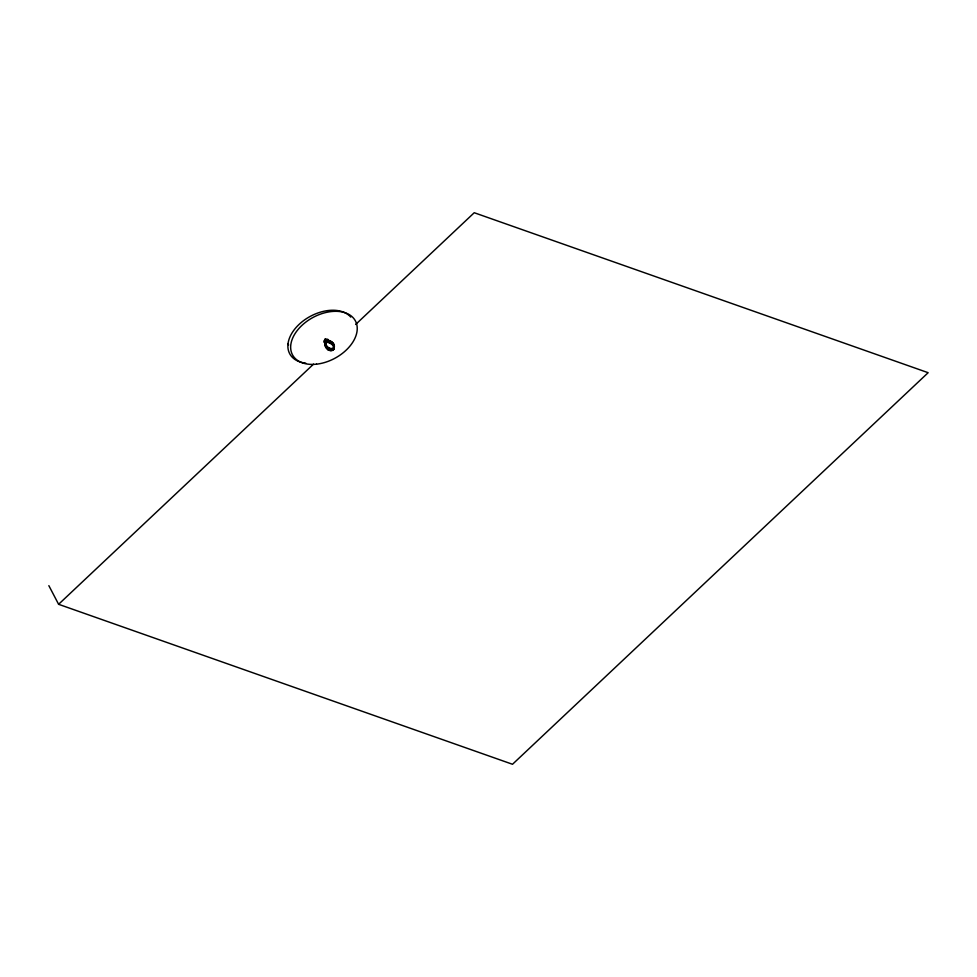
<?xml version="1.0" encoding="UTF-8"?>
<svg xmlns="http://www.w3.org/2000/svg" width="977" height="977" viewBox="0 0 977 977"><rect width="100%" height="100%" fill="white"/><g stroke="black" fill="none" stroke-linecap="round" stroke-linejoin="round"><path stroke-width="1.47" d="M325.451 342.451L325.781 340.546M325.683 341.999L326.025 340.094L328.15 340.204A7.95 5.386 9.9 0 1 334.378 346.334L333.719 349.461A3.529 2.394 9.9 0 1 328.113 349.778L327.625 349.424A9.855 6.68 9.9 0 1 325.28 342.78L325.683 341.999L327.82 342.109A7.95 5.386 9.9 0 1 334.049 348.239L333.878 349.119M325.878 342.133L326.208 340.228L328.101 340.35A7.718 5.227 9.9 0 1 334.146 346.298L333.499 349.375A3.297 2.235 9.9 0 1 328.272 349.668L327.796 349.326A9.623 6.521 9.9 0 1 325.5 342.842L327.771 342.268A7.718 5.227 9.9 0 1 333.816 348.215L333.645 349.058M326.44 341.865L326.77 339.959M326.477 342.035L326.807 340.118M327.6 342.072L327.942 340.167M328.113 349.778L327.954 347.519A9.855 6.68 9.9 0 1 325.61 340.875L326.025 340.094M328.272 349.668L328.125 347.421A9.623 6.521 9.9 0 1 325.842 340.936L326.208 340.228M333.987 347.153L333.829 347.47A3.297 2.235 9.9 0 1 328.602 347.763M334.207 347.214L334.049 347.543A3.529 2.394 9.9 0 1 328.443 347.873M48.85 585.65L58.608 604.299L313.532 364.14M355.64 324.462L474.236 212.73L928.15 372.701L512.51 764.27L58.608 604.299M288.02 343.867L288.63 345.003M305.74 363.151A35.734 23.155 -28.5 0 1 296.19 327.368A35.734 23.155 -28.5 0 1 348.484 314.936M349.29 315.608A35.734 23.155 -28.5 0 1 350.731 317.085M324.914 339.031A2.455 1.588 -28.5 0 1 325.5 338.75M327.918 341.498A2.455 1.588 -28.5 0 1 324.169 342.414A2.455 1.588 -28.5 0 1 325.622 339.434A2.455 1.588 -28.5 0 1 328.37 340.558M316.487 364.177A35.734 23.155 -28.5 0 0 355.775 321.653A35.734 23.155 -28.5 0 0 299.585 327.747A35.734 23.155 -28.5 0 0 316.487 364.177"/></g></svg>
